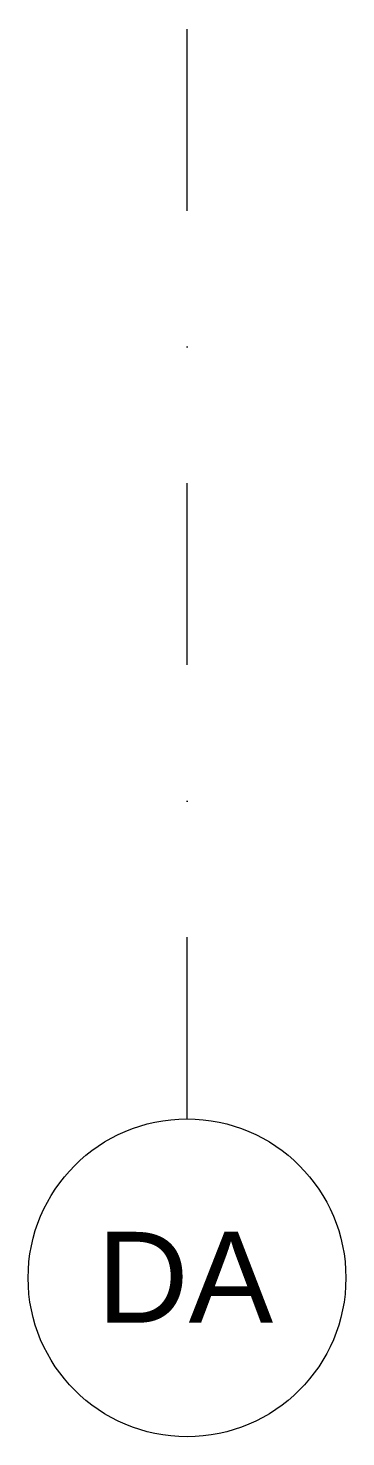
# Model space of a CAD drawing. Header units: millimetres. Extents: x 51291 to 245431, y -8645 to 72638.
# Drawn here: x 68479 to 69179, y -7810 to -4708 of the extents above; entities that cross this region are included whole.
import ezdxf

# ---------------------------------------------------------------- set-up
doc = ezdxf.new("R2010")
doc.units = ezdxf.units.MM
doc.linetypes.add('HA_DashDot_10mm-S3mm', pattern=[1000, 400, -300, 0, -300])
doc.layers.add('S-GRID-____-IDEN', color=9, linetype='Continuous', lineweight=9)
doc.layers.add('S-GRID-____-OTLN', color=9, linetype='Continuous', lineweight=5)
doc.styles.add('Arial', font='arial.ttf', dxfattribs={"height": 200})

# ---------------------------------------------------------------- blocks, each defined once
blk = doc.blocks.new('Grid - Radius 3_5mm-353793-ŘEZ 4-4 OBJEKT D')
at = {"layer": 'S-GRID-____-IDEN'}
blk.add_circle((57179.1, -7459.8), 350, dxfattribs=at)

msp = doc.modelspace()

# ---------------------------------------------------------------- linework, layer by layer
at = {"layer": 'S-GRID-____-OTLN', "linetype": 'HA_DashDot_10mm-S3mm', "lineweight": 9}
msp.add_line((68829.1, -7109.8), (68829.1, -4609.8), dxfattribs=at)

# ---------------------------------------------------------------- block references
at = {"layer": 'S-GRID-____-IDEN'}
msp.add_blockref('Grid - Radius 3_5mm-353793-ŘEZ 4-4 OBJEKT D', (11650, 0), dxfattribs=at)

# ---------------------------------------------------------------- texts
at = {"layer": 'S-GRID-____-IDEN', "lineweight": 5, "insert": (68630.9, -7358.4), "char_height": 200, "width": 481.012, "attachment_point": 1, "style": 'Arial'}
msp.add_mtext('DA', dxfattribs=at)

doc.saveas('drawing.dxf')
